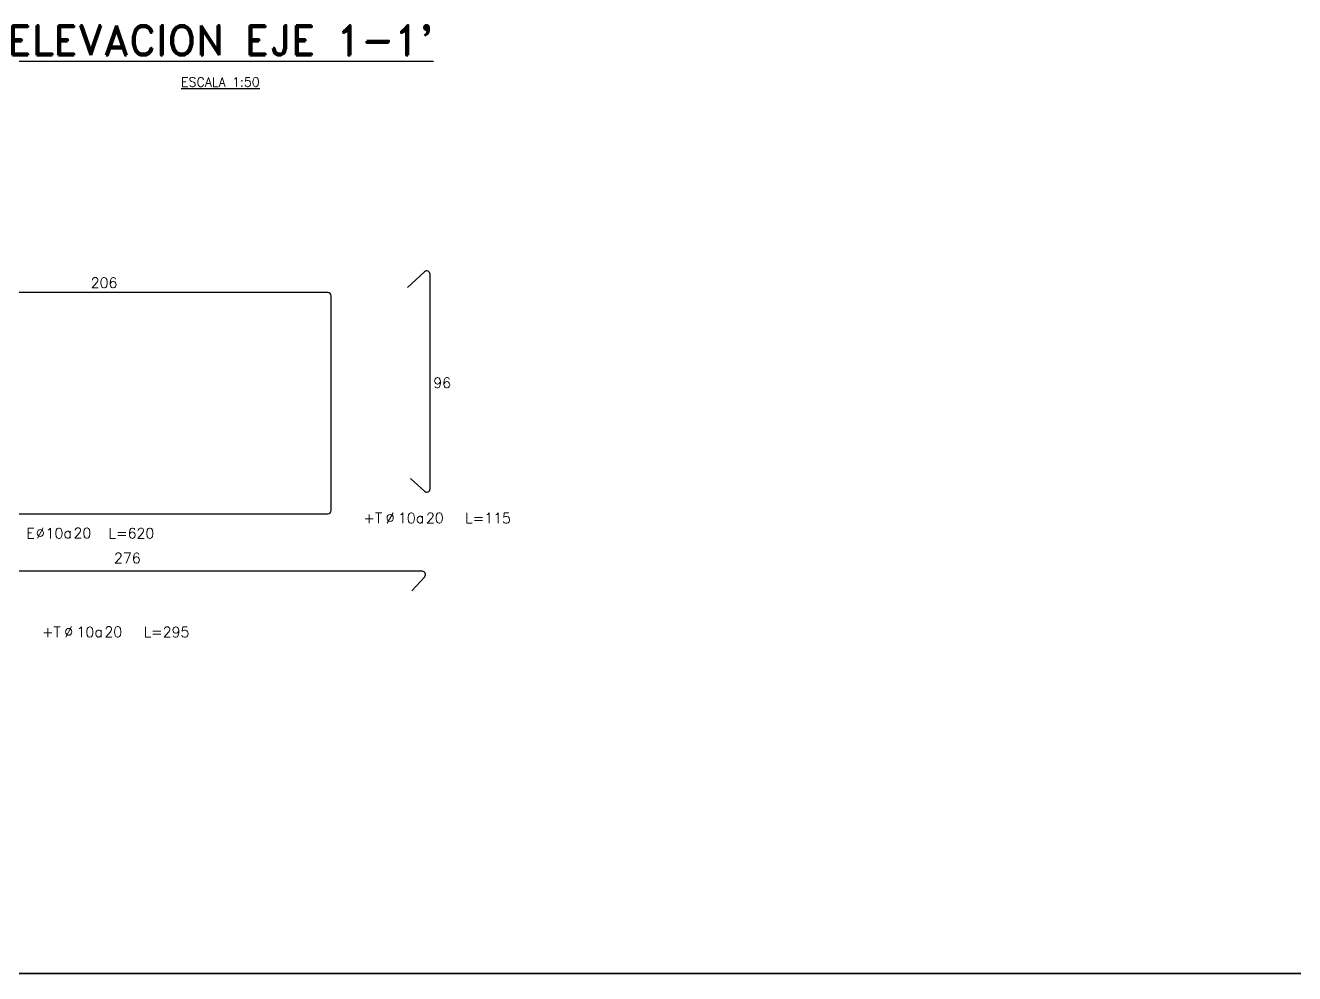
# Model space of a CAD drawing. Extents: x -10459 to 16942, y -13088 to 14608.
# Drawn here: x 2386 to 3763, y 68 to 1097 of the extents above; entities that cross this region are included whole.
import ezdxf
from ezdxf.enums import TextEntityAlignment as Align

# ---------------------------------------------------------------- set-up
doc = ezdxf.new("R2010")
doc.units = 0
doc.header["$LTSCALE"] = 30
doc.header["$MEASUREMENT"] = 0
doc.layers.get('0').update_dxf_attribs({"linetype": 'CONTINUOUS'})
for name, color, linetype in [("EJE1-1'$0$RLA-CORTES", 5, 'CONTINUOUS'), ("EJE1-1'$0$RLA-FE", 7, 'CONTINUOUS'), ('RLA-FORMATO', 7, 'CONTINUOUS')]:
    doc.layers.add(name, color=color, linetype=linetype)
doc.layers.add("EJE1-1'$0$RLA-TITULO", color=6, linetype='CONTINUOUS', lineweight=25)
doc.styles.add("EJE1-1'$0$RomanD", font='romand.shx', dxfattribs={"height": 31.5})
doc.styles.add("EJE1-1'$0$RomanD_1", font='romand__.ttf', dxfattribs={"height": 10})
doc.styles.add("EJE1-1'$0$RomanS", font='romans.shx', dxfattribs={"height": 11.25})

# ---------------------------------------------------------------- blocks, each defined once
blk = doc.blocks.new('*U296')
at = {"layer": "EJE1-1'$0$RLA-CORTES", "color": 0}
for p, q in [((516.5, 110), (8.5, 110)), ((520, -126.5), (520, 106.5)), ((8.5, -130), (516.5, -130))]:
    blk.add_line(p, q, dxfattribs=at)
for centre, start, end in [((516.5, 106.5), 0, 90), ((516.5, -126.5), 270, 0)]:
    blk.add_arc(centre, 3.5, start, end, dxfattribs=at)
at = {"layer": "EJE1-1'$0$RLA-FE", "color": 3, "style": "EJE1-1'$0$RomanS"}
for tag, flags, p in [('PARCIAL1', 8, (273.8, 115)), ('DIAM', 12, (220, -156.8))]:
    blk.add_attdef(tag, text='', height=11.2, dxfattribs=dict(at, flags=flags)).set_placement(p, align=Align.CENTER)
at = {"layer": "EJE1-1'$0$RLA-FE", "color": 3, "style": "EJE1-1'$0$RomanS", "flags": 8}
for tag, p in [('PARCIAL2', (-0.6, -20.6)), ('ESTRIBO', (198.5, -156.8))]:
    blk.add_attdef(tag, text='', height=11.2, dxfattribs=at).set_placement(p, align=Align.RIGHT)
at = {"layer": "EJE1-1'$0$RLA-FE", "color": 3, "style": "EJE1-1'$0$RomanS"}
for tag, p, flags in [('PHI', (199.7, -156.5), 12), ('A', (229.8, -156.5), 12), ('ESP', (240.7, -156.5), 12), ('TEXTO_FE1', (278.6, -156.8), 8), ('TIPO', (274.4, -210.2), 13), ('CORTE', (260.6, -229.2), 13), ('NUM', (268.5, -248.9), 13)]:
    blk.add_attdef(tag, p, '', height=11.2, dxfattribs=dict(at, flags=flags))
blk = doc.blocks.new('*U315')
at = {"layer": "EJE1-1'$0$RLA-CORTES", "color": 0}
for p, q in [((341.5, 209.6), (-341.5, 209.6)), ((330, 188.4), (344.1, 203.7))]:
    blk.add_line(p, q, dxfattribs=at)
blk.add_arc((341.5, 206.1), 3.5, 317.5297, 90, dxfattribs=at)
at = {"layer": "EJE1-1'$0$RLA-CORTES", "color": 3, "style": "EJE1-1'$0$RomanS", "flags": 12}
blk.add_attdef('ALT', text='', height=11.2, dxfattribs=at).set_placement((226.2, -215), align=Align.CENTER)
at = {"layer": "EJE1-1'$0$RLA-FE", "color": 3, "style": "EJE1-1'$0$RomanS"}
for tag, p, flags in [('PARCIAL1', (7, 218.3), 8), ('PHI', (-46.9, 138.2), 12), ('A', (-14.2, 138.2), 12), ('ESP', (-3.4, 138.2), 12), ('TEXTO_FE1', (39.2, 138), 8), ('TIPO', (209.9, -160.3), 13), ('CORTE', (196, -179.2), 13), ('NUM', (205.3, -198), 13)]:
    blk.add_attdef(tag, p, '', height=11.2, dxfattribs=dict(at, flags=flags))
at = {"layer": "EJE1-1'$0$RLA-FE", "color": 3, "style": "EJE1-1'$0$RomanS", "flags": 8}
blk.add_attdef('TRABA', text='', height=11.2, dxfattribs=at).set_placement((-50.8, 138), align=Align.RIGHT)
at = {"layer": "EJE1-1'$0$RLA-FE", "color": 3, "style": "EJE1-1'$0$RomanS", "flags": 12}
blk.add_attdef('DIAM', text='', height=11.2, dxfattribs=at).set_placement((-24, 138), align=Align.CENTER)
blk = doc.blocks.new('*U316')
at = {"layer": "EJE1-1'$0$RLA-CORTES", "color": 0}
for p, q in [((-2.4, 100.2), (-20.8, 83.3)), ((3.5, -135.4), (3.5, 97.6)), ((-17.7, -123.9), (-2.4, -138))]:
    blk.add_line(p, q, dxfattribs=at)
for centre, start, end in [((0, 97.6), 0, 132.4703), ((0, -135.4), 227.5297, 0)]:
    blk.add_arc(centre, 3.5, start, end, dxfattribs=at)
at = {"layer": "EJE1-1'$0$RLA-CORTES", "color": 3, "style": "EJE1-1'$0$RomanS", "flags": 12}
blk.add_attdef('ALT', text='', height=11.2, dxfattribs=at).set_placement((226.2, -215), align=Align.CENTER)
at = {"layer": "EJE1-1'$0$RLA-FE", "color": 3, "style": "EJE1-1'$0$RomanS"}
for tag, p, flags in [('PARCIAL1', (7, -25.9), 8), ('TIPO', (209.9, -160.3), 13), ('PHI', (-44.5, -172.5), 12), ('A', (-11.8, -172.5), 12), ('ESP', (-1, -172.5), 12), ('TEXTO_FE1', (41.6, -172.7), 8), ('CORTE', (196, -179.2), 13), ('NUM', (205.3, -198), 13)]:
    blk.add_attdef(tag, p, '', height=11.2, dxfattribs=dict(at, flags=flags))
at = {"layer": "EJE1-1'$0$RLA-FE", "color": 3, "style": "EJE1-1'$0$RomanS", "flags": 8}
blk.add_attdef('TRABA', text='', height=11.2, dxfattribs=at).set_placement((-48.4, -172.7), align=Align.RIGHT)
at = {"layer": "EJE1-1'$0$RLA-FE", "color": 3, "style": "EJE1-1'$0$RomanS", "flags": 12}
blk.add_attdef('DIAM', text='', height=11.2, dxfattribs=at).set_placement((-21.6, -172.7), align=Align.CENTER)
blk = doc.blocks.new("EJE1-1'")
at = {"layer": "EJE1-1'$0$RLA-FE"}
ref = blk.add_blockref('*U316', (-14.123, -1446.881), dxfattribs=at)
ref.add_attrib('DIAM', '10', dxfattribs={"color": 3, "height": 11.25, "style": "EJE1-1'$0$RomanS"}).set_placement((-35.736, -1619.592), align=Align.CENTER)
ref.add_attrib('TRABA', '+T', dxfattribs={"color": 3, "height": 11.25, "style": "EJE1-1'$0$RomanS"}).set_placement((-62.552, -1619.592), align=Align.RIGHT)
ref.add_attrib('TEXTO_FE1', 'L=115', (27.478, -1619.592), dxfattribs={"color": 3, "height": 11.25, "style": "EJE1-1'$0$RomanS"})
ref.add_attrib('PHI', '%%C', (-58.656, -1619.378), dxfattribs={"color": 3, "height": 11.25, "style": "EJE1-1'$0$RomanS"})
ref.add_attrib('A', 'a', (-25.945, -1619.378), dxfattribs={"color": 3, "height": 11.25, "style": "EJE1-1'$0$RomanS"})
ref.add_attrib('ESP', '20', (-15.09, -1619.378), dxfattribs={"color": 3, "height": 11.25, "style": "EJE1-1'$0$RomanS"})
ref.add_attrib('PARCIAL1', '96', (-7.103, -1472.748), dxfattribs={"color": 3, "height": 11.25, "style": "EJE1-1'$0$RomanS"})
ref = blk.add_blockref('*U296', (-637.952, -1479.196), dxfattribs=at)
ref.add_attrib('DIAM', '10', dxfattribs={"color": 3, "height": 11.25, "style": "EJE1-1'$0$RomanS"}).set_placement((-417.936, -1635.954), align=Align.CENTER)
ref.add_attrib('ESTRIBO', 'E', dxfattribs={"color": 3, "height": 11.25, "style": "EJE1-1'$0$RomanS"}).set_placement((-439.428, -1635.954), align=Align.RIGHT)
ref.add_attrib('TEXTO_FE1', 'L=620', (-359.361, -1635.954), dxfattribs={"color": 3, "height": 11.25, "style": "EJE1-1'$0$RomanS"})
ref.add_attrib('PHI', '%%C', (-438.236, -1635.74), dxfattribs={"color": 3, "height": 11.25, "style": "EJE1-1'$0$RomanS"})
ref.add_attrib('A', 'a', (-408.145, -1635.74), dxfattribs={"color": 3, "height": 11.25, "style": "EJE1-1'$0$RomanS"})
ref.add_attrib('ESP', '20', (-397.29, -1635.74), dxfattribs={"color": 3, "height": 11.25, "style": "EJE1-1'$0$RomanS"})
ref.add_attrib('PARCIAL1', '206', dxfattribs={"color": 3, "height": 11.25, "style": "EJE1-1'$0$RomanS"}).set_placement((-364.126, -1364.21), align=Align.CENTER)
ref = blk.add_blockref('*U315', (-360.418, -1881.164), dxfattribs=at)
ref.add_attrib('DIAM', '10', dxfattribs={"color": 3, "height": 11.25, "style": "EJE1-1'$0$RomanS"}).set_placement((-384.44, -1743.153), align=Align.CENTER)
ref.add_attrib('TRABA', '+T', dxfattribs={"color": 3, "height": 11.25, "style": "EJE1-1'$0$RomanS"}).set_placement((-411.255, -1743.153), align=Align.RIGHT)
ref.add_attrib('TEXTO_FE1', 'L=295', (-321.225, -1743.153), dxfattribs={"color": 3, "height": 11.25, "style": "EJE1-1'$0$RomanS"})
ref.add_attrib('PHI', '%%C', (-407.36, -1742.939), dxfattribs={"color": 3, "height": 11.25, "style": "EJE1-1'$0$RomanS"})
ref.add_attrib('A', 'a', (-374.648, -1742.939), dxfattribs={"color": 3, "height": 11.25, "style": "EJE1-1'$0$RomanS"})
ref.add_attrib('ESP', '20', (-363.794, -1742.939), dxfattribs={"color": 3, "height": 11.25, "style": "EJE1-1'$0$RomanS"})
ref.add_attrib('PARCIAL1', '276', (-353.399, -1662.884), dxfattribs={"color": 3, "height": 11.25, "style": "EJE1-1'$0$RomanS"})
at = {"layer": "EJE1-1'$0$RLA-TITULO", "insert": (-238.002, -1079.374), "char_height": 32.5, "width": 625.77599, "attachment_point": 2, "line_spacing_factor": 1.146391, "style": "EJE1-1'$0$RomanD"}
blk.add_mtext("\\LELEVACION EJE 1-1'", dxfattribs=at)
at = {"layer": "EJE1-1'$0$RLA-TITULO", "color": 3, "insert": (-238.002, -1135.908), "char_height": 10, "width": 117.29561, "attachment_point": 2, "line_spacing_factor": 1.146391, "style": "EJE1-1'$0$RomanD_1"}
blk.add_mtext('\\LESCALA 1:50', dxfattribs=at)

msp = doc.modelspace()

# ---------------------------------------------------------------- linework, layer by layer
at = {"layer": 'RLA-FORMATO', "color": 6, "linetype": 'Continuous'}
for p, q in [((-58.1, 68.1), (5686.9, 68.1)), ((5686.9, 68.1), (426.9, 68.1))]:
    msp.add_line(p, q, dxfattribs=at)

# ---------------------------------------------------------------- block references
msp.add_blockref("EJE1-1'", (2835.3, 2176.2))

doc.saveas('drawing.dxf')
